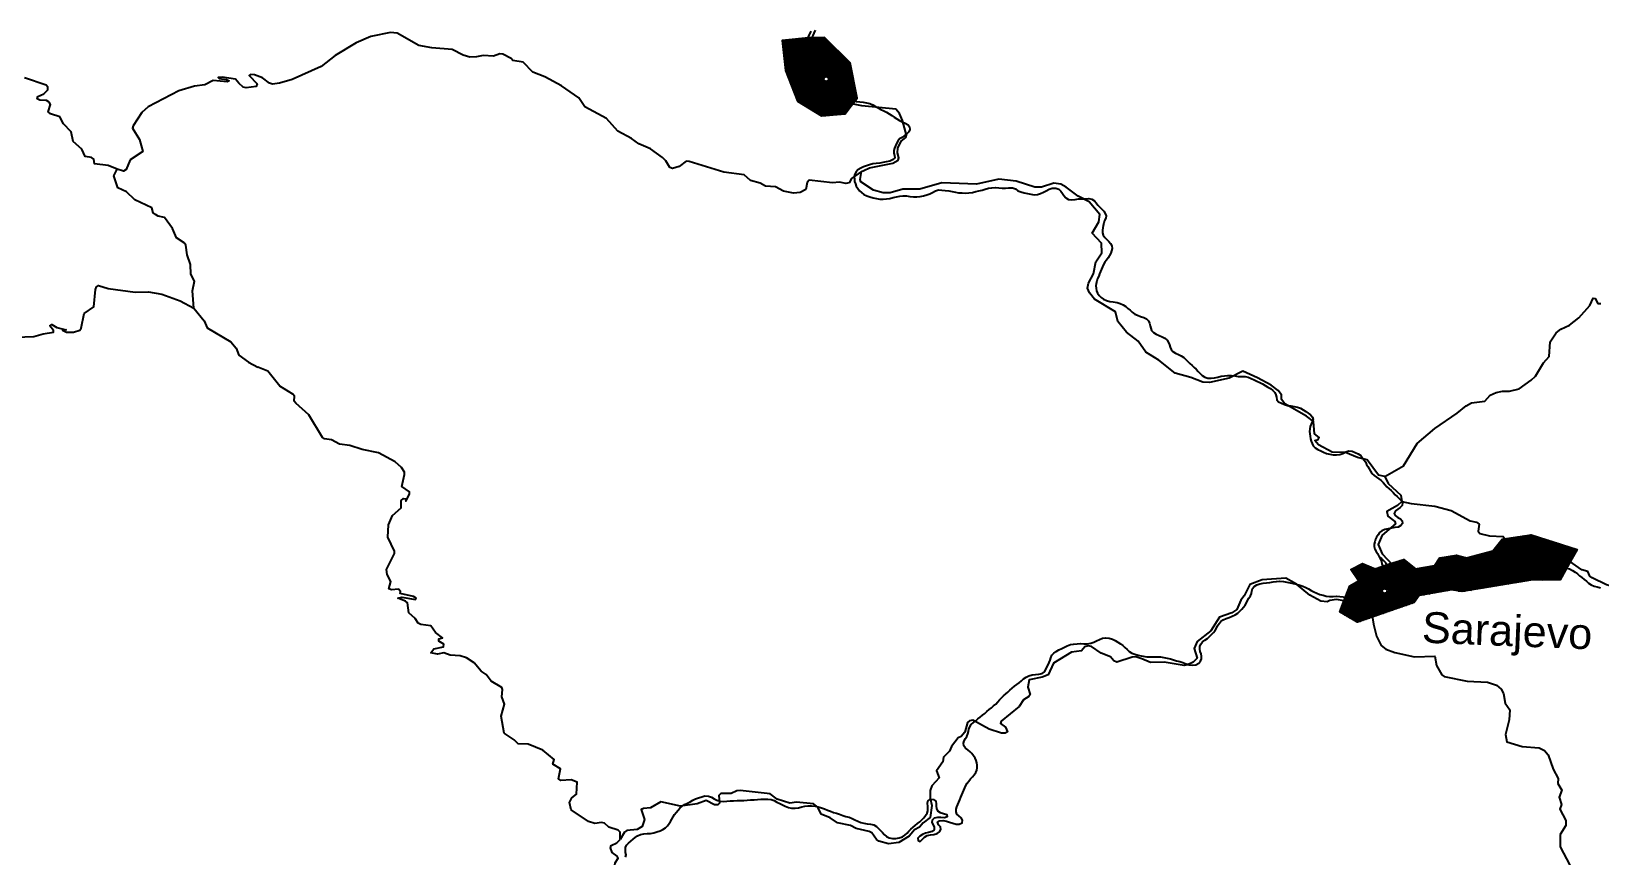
# Model space of a CAD drawing. Header units: metres. Extents: x 13.21 to 19.52, y 42.14 to 46.62.
# Drawn here: x 17.329 to 18.469, y 43.649 to 44.248 of the extents above; entities that cross this region are included whole.
import ezdxf

# ---------------------------------------------------------------- set-up
doc = ezdxf.new("R2010")
doc.units = ezdxf.units.M
doc.header["$MEASUREMENT"] = 0
for name, color, linetype in [('CESTE', 5, 'Continuous'), ('grad_ino', 252, 'Continuous'), ('naziv_ino', 252, 'Continuous'), ('PRUGE', 7, 'Continuous')]:
    doc.layers.add(name, color=color, linetype=linetype)
doc.styles.get("Standard").update_dxf_attribs({"font": 'arial.ttf'})

# ---------------------------------------------------------------- blocks, each defined once
blk = doc.blocks.new('*X47')
at = {"color": 0}
for p, q in [((18.3932, 43.8719), (18.4525, 43.8701)), ((18.3939, 43.8728), (18.453, 43.871)), ((18.3946, 43.8737), (18.4505, 43.872)), ((18.3952, 43.8746), (18.4475, 43.873)), ((18.3959, 43.8754), (18.4444, 43.874)), ((18.3966, 43.8763), (18.4413, 43.875)), ((18.3973, 43.8772), (18.4383, 43.876)), ((18.398, 43.8781), (18.4352, 43.877)), ((18.4, 43.8789), (18.4322, 43.878)), ((18.4048, 43.8797), (18.4291, 43.879)), ((18.4096, 43.8804), (18.426, 43.8799)), ((18.4144, 43.8812), (18.423, 43.8809)), ((18.4192, 43.8819), (18.4199, 43.8819)), ((18.2957, 43.8604), (18.299, 43.8603)), ((18.3165, 43.8607), (18.3317, 43.8602)), ((18.319, 43.8615), (18.3306, 43.8612)), ((18.3215, 43.8623), (18.3294, 43.8621)), ((18.324, 43.8632), (18.3283, 43.863)), ((18.3265, 43.864), (18.3271, 43.864)), ((18.3503, 43.8606), (18.4455, 43.8578)), ((18.3509, 43.8615), (18.446, 43.8586)), ((18.3514, 43.8624), (18.4465, 43.8595)), ((18.352, 43.8632), (18.447, 43.8604)), ((18.3526, 43.8641), (18.4475, 43.8613)), ((18.3531, 43.865), (18.448, 43.8622)), ((18.3566, 43.8658), (18.3721, 43.8654)), ((18.3616, 43.8666), (18.3683, 43.8664)), ((18.3729, 43.8653), (18.4485, 43.8631)), ((18.376, 43.8661), (18.449, 43.864)), ((18.3792, 43.8669), (18.4495, 43.8648)), ((18.3823, 43.8677), (18.45, 43.8657)), ((18.3855, 43.8686), (18.4505, 43.8666)), ((18.3886, 43.8694), (18.451, 43.8675)), ((18.3917, 43.8702), (18.4515, 43.8684)), ((18.3925, 43.871), (18.452, 43.8693)), ((18.2889, 43.8561), (18.4421, 43.8516)), ((18.289, 43.857), (18.4426, 43.8524)), ((18.2895, 43.8552), (18.4416, 43.8507)), ((18.2902, 43.8542), (18.4411, 43.8498)), ((18.2907, 43.8578), (18.306, 43.8574)), ((18.2908, 43.8533), (18.4279, 43.8493)), ((18.2914, 43.8524), (18.4172, 43.8487)), ((18.2921, 43.8515), (18.4127, 43.8479)), ((18.2923, 43.8587), (18.3037, 43.8584)), ((18.2927, 43.8506), (18.4081, 43.8472)), ((18.2933, 43.8497), (18.4035, 43.8464)), ((18.294, 43.8595), (18.3013, 43.8593)), ((18.3065, 43.8574), (18.4431, 43.8533)), ((18.309, 43.8582), (18.3351, 43.8574)), ((18.3115, 43.859), (18.334, 43.8584)), ((18.314, 43.8599), (18.3329, 43.8593)), ((18.3367, 43.8574), (18.4435, 43.8542)), ((18.3411, 43.8582), (18.444, 43.8551)), ((18.3456, 43.8589), (18.4445, 43.856)), ((18.3498, 43.8597), (18.445, 43.8569)), ((18.2852, 43.8382), (18.3375, 43.8367)), ((18.2855, 43.8391), (18.3381, 43.8376)), ((18.2859, 43.84), (18.3418, 43.8383)), ((18.2862, 43.8409), (18.311, 43.8401)), ((18.2865, 43.8417), (18.3107, 43.8411)), ((18.2869, 43.8426), (18.311, 43.8419)), ((18.2872, 43.8435), (18.3125, 43.8428)), ((18.2876, 43.8444), (18.3762, 43.8418)), ((18.2886, 43.8453), (18.3807, 43.8426)), ((18.2901, 43.8461), (18.3853, 43.8434)), ((18.2915, 43.847), (18.3898, 43.8441)), ((18.293, 43.8479), (18.3944, 43.8449)), ((18.294, 43.8487), (18.399, 43.8457)), ((18.3139, 43.8428), (18.3587, 43.8414)), ((18.3152, 43.84), (18.346, 43.8391)), ((18.3154, 43.8418), (18.3545, 43.8407)), ((18.3156, 43.8409), (18.3503, 43.8399)), ((18.3665, 43.8412), (18.3716, 43.8411)), ((18.2807, 43.8266), (18.3143, 43.8256)), ((18.2811, 43.8275), (18.3167, 43.8265)), ((18.2814, 43.8284), (18.3191, 43.8273)), ((18.2818, 43.8293), (18.3215, 43.8281)), ((18.2821, 43.8302), (18.3239, 43.829)), ((18.2824, 43.8311), (18.3263, 43.8298)), ((18.2828, 43.832), (18.3287, 43.8306)), ((18.2831, 43.8328), (18.3311, 43.8315)), ((18.2835, 43.8337), (18.3335, 43.8323)), ((18.2838, 43.8346), (18.335, 43.8331)), ((18.2842, 43.8355), (18.3356, 43.834)), ((18.2845, 43.8364), (18.3362, 43.8349)), ((18.2848, 43.8373), (18.3368, 43.8358)), ((18.2808, 43.8257), (18.312, 43.8248)), ((18.2824, 43.8248), (18.3096, 43.824)), ((18.284, 43.8238), (18.3072, 43.8232)), ((18.2856, 43.8229), (18.3048, 43.8223)), ((18.2872, 43.8219), (18.3024, 43.8215)), ((18.2888, 43.821), (18.3, 43.8207)), ((18.2904, 43.82), (18.2976, 43.8198)), ((18.292, 43.8191), (18.2952, 43.819))]:
    blk.add_line(p, q, dxfattribs=at)
blk = doc.blocks.new('*X48')
at = {"color": 0}
for p, q in [((17.8751, 44.2408), (17.9097, 44.2399)), ((17.8752, 44.2399), (17.9107, 44.239)), ((17.8753, 44.239), (17.9116, 44.238)), ((17.8754, 44.2381), (17.9125, 44.2371)), ((17.8755, 44.2372), (17.9134, 44.2362)), ((17.877, 44.2416), (17.9088, 44.2408)), ((17.8842, 44.2423), (17.9079, 44.2417)), ((17.8913, 44.2431), (17.9069, 44.2427)), ((17.9056, 44.2436), (17.906, 44.2436)), ((17.8756, 44.2363), (17.9144, 44.2353)), ((17.8757, 44.2354), (17.9153, 44.2343)), ((17.8758, 44.2344), (17.9162, 44.2334)), ((17.8759, 44.2335), (17.9172, 44.2325)), ((17.876, 44.2326), (17.9181, 44.2316)), ((17.8761, 44.2317), (17.919, 44.2307)), ((17.8762, 44.2308), (17.92, 44.2297)), ((17.8764, 44.2299), (17.9209, 44.2288)), ((17.8765, 44.229), (17.9218, 44.2279)), ((17.8766, 44.2281), (17.9227, 44.227)), ((17.8767, 44.2272), (17.9237, 44.226)), ((17.8768, 44.2263), (17.9246, 44.2251)), ((17.8769, 44.2254), (17.9248, 44.2242)), ((17.877, 44.2245), (17.9249, 44.2233)), ((17.8771, 44.2236), (17.9251, 44.2224)), ((17.8772, 44.2227), (17.9253, 44.2215)), ((17.8773, 44.2218), (17.9255, 44.2206)), ((17.8774, 44.2209), (17.9256, 44.2197)), ((17.8775, 44.22), (17.9258, 44.2188)), ((17.8778, 44.2191), (17.926, 44.2179)), ((17.8781, 44.2182), (17.9262, 44.217)), ((17.8785, 44.2173), (17.9263, 44.2161)), ((17.8788, 44.2164), (17.9265, 44.2152)), ((17.8792, 44.2155), (17.9055, 44.2148)), ((17.8795, 44.2146), (17.9047, 44.2139)), ((17.8799, 44.2136), (17.9046, 44.213)), ((17.9088, 44.2147), (17.9267, 44.2143)), ((17.9095, 44.2138), (17.9269, 44.2134)), ((17.8802, 44.2127), (17.9053, 44.2121)), ((17.8806, 44.2118), (17.9274, 44.2106)), ((17.881, 44.2109), (17.9276, 44.2097)), ((17.8813, 44.21), (17.9278, 44.2088)), ((17.8817, 44.2091), (17.9279, 44.2079)), ((17.882, 44.2082), (17.9281, 44.207)), ((17.8824, 44.2073), (17.9283, 44.2061)), ((17.8827, 44.2064), (17.9285, 44.2052)), ((17.8831, 44.2055), (17.9286, 44.2043)), ((17.8834, 44.2046), (17.9288, 44.2034)), ((17.8838, 44.2036), (17.929, 44.2025)), ((17.8841, 44.2027), (17.9292, 44.2016)), ((17.9086, 44.212), (17.9272, 44.2115)), ((17.9095, 44.2129), (17.9271, 44.2124)), ((17.8845, 44.2018), (17.9293, 44.2007)), ((17.8849, 44.2009), (17.9295, 44.1998)), ((17.8852, 44.2), (17.929, 44.1989)), ((17.8856, 44.1991), (17.9284, 44.198)), ((17.8859, 44.1982), (17.9277, 44.1971)), ((17.8864, 44.1973), (17.927, 44.1962)), ((17.8879, 44.1963), (17.9264, 44.1954)), ((17.8894, 44.1954), (17.9257, 44.1945)), ((17.8909, 44.1945), (17.925, 44.1936)), ((17.8924, 44.1935), (17.9243, 44.1927)), ((17.8939, 44.1926), (17.9237, 44.1918)), ((17.8954, 44.1917), (17.923, 44.191)), ((17.8969, 44.1907), (17.9223, 44.1901)), ((17.8984, 44.1898), (17.9217, 44.1892)), ((17.8999, 44.1888), (17.921, 44.1883)), ((17.9014, 44.1879), (17.9144, 44.1876)), ((17.9029, 44.187), (17.9069, 44.1869))]:
    blk.add_line(p, q, dxfattribs=at)

msp = doc.modelspace()

# ---------------------------------------------------------------- linework, layer by layer
at = {"layer": 'CESTE'}
for p, q in [((17.9327, 44.1461), (17.9344, 44.1469)), ((18.2948, 43.832), (18.2967, 43.8318))]:
    msp.add_line(p, q, dxfattribs=at)
for points in [[(17.9344, 44.1469), (17.9387, 44.1488), (17.9555, 44.1523), (17.9594, 44.1544), (17.96, 44.1562), (17.9589, 44.1597), (17.9593, 44.1632), (17.9617, 44.1683), (17.9651, 44.1709), (17.9656, 44.1727), (17.9627, 44.1833), (17.9605, 44.1884), (17.9578, 44.1914), (17.9331, 44.194), (17.921, 44.1964), (17.9183, 44.2014), (17.9142, 44.2058), (17.9174, 44.2126), (17.9169, 44.2161), (17.9123, 44.2204), (17.9015, 44.2346), (17.8958, 44.2406), (17.8994, 44.249)], [(17.7882, 44.1563), (17.7793, 44.1626), (17.7708, 44.1663), (17.7656, 44.1702), (17.7557, 44.1756), (17.7475, 44.1846), (17.7316, 44.1933), (17.7272, 44.1997), (17.7146, 44.2084), (17.7026, 44.2149), (17.6938, 44.2183), (17.6867, 44.2256), (17.6794, 44.2268), (17.678, 44.2283), (17.672, 44.2314), (17.6698, 44.2317), (17.6652, 44.2301), (17.6577, 44.2306), (17.653, 44.2295), (17.648, 44.2293), (17.6433, 44.2307), (17.6351, 44.2348), (17.6204, 44.236), (17.6109, 44.2378), (17.5952, 44.2468), (17.5904, 44.2473), (17.576, 44.2444), (17.5653, 44.2398), (17.5501, 44.2305), (17.5399, 44.2226), (17.5188, 44.213), (17.5096, 44.2103), (17.5047, 44.2097), (17.5023, 44.2103), (17.4972, 44.2142), (17.4914, 44.2165)], [(17.3916, 44.1479), (17.3851, 44.1505), (17.3752, 44.1517), (17.3747, 44.1551), (17.373, 44.1564), (17.3684, 44.1571), (17.366, 44.1623), (17.3597, 44.1679), (17.3583, 44.175), (17.3527, 44.1809), (17.3499, 44.1859), (17.3432, 44.1882), (17.3416, 44.1895), (17.3432, 44.1948), (17.3422, 44.1965), (17.3404, 44.1977), (17.3354, 44.1981), (17.3336, 44.1991), (17.334, 44.2006), (17.3383, 44.2027), (17.3412, 44.2056), (17.3413, 44.2075), (17.34, 44.2089), (17.3242, 44.2143)], [(17.4914, 44.2165), (17.4886, 44.2168), (17.4877, 44.216), (17.4934, 44.2099), (17.4926, 44.2081), (17.4854, 44.2069), (17.4833, 44.2076), (17.48, 44.2103), (17.4777, 44.2134), (17.468, 44.2148), (17.4652, 44.2145), (17.4658, 44.2138), (17.4712, 44.2131), (17.473, 44.2121), (17.4716, 44.2113), (17.4615, 44.2123), (17.4553, 44.2093), (17.4479, 44.2083), (17.4364, 44.2049), (17.4142, 44.1933), (17.4097, 44.189), (17.4032, 44.1793), (17.4028, 44.1776), (17.408, 44.1694), (17.4102, 44.1607), (17.4011, 44.1546), (17.3983, 44.1477), (17.3962, 44.1465), (17.3916, 44.1479)], [(17.4473, 44.0468), (17.4464, 44.0593), (17.4478, 44.0664), (17.4453, 44.0714), (17.445, 44.0786), (17.4425, 44.0856), (17.4415, 44.0927), (17.4403, 44.0943), (17.4347, 44.0979), (17.432, 44.1048), (17.4261, 44.1127), (17.4214, 44.1137), (17.4195, 44.1149), (17.4178, 44.1162), (17.4169, 44.1197), (17.4044, 44.1256), (17.3984, 44.1314), (17.3922, 44.1342), (17.3893, 44.1429), (17.3916, 44.1479)], [(17.9327, 44.1461), (17.9256, 44.1411), (17.9237, 44.1379), (17.9213, 44.1374), (17.9167, 44.1385), (17.9118, 44.1379), (17.8948, 44.1398), (17.8933, 44.1382), (17.8922, 44.133), (17.8883, 44.1308), (17.8834, 44.1304), (17.8761, 44.1318), (17.8703, 44.1351), (17.863, 44.1354), (17.8592, 44.1376), (17.8522, 44.1396), (17.8476, 44.1437), (17.8328, 44.1456), (17.8075, 44.1534), (17.8054, 44.1537), (17.8002, 44.1497), (17.7955, 44.1483), (17.7935, 44.149), (17.7906, 44.154), (17.7882, 44.1563)], [(18.3132, 43.9243), (18.3087, 43.9253), (18.3004, 43.9365), (18.2933, 43.9382), (18.2847, 43.9418), (18.2749, 43.9421), (18.265, 43.9475), (18.2624, 43.9505), (18.2647, 43.9513), (18.2654, 43.9527), (18.2621, 43.9554), (18.2613, 43.9643), (18.2562, 43.9682), (18.2406, 43.9772), (18.2382, 43.9803), (18.2382, 43.9838), (18.2356, 43.9868), (18.2306, 43.9908), (18.2206, 43.9962), (18.21, 44.0009), (18.2001, 43.9958), (18.1858, 43.9927), (18.1809, 43.9929), (18.1722, 43.9964), (18.1607, 43.9996), (18.149, 44.009), (18.1395, 44.0148), (18.1339, 44.0228), (18.1254, 44.0293), (18.1191, 44.0371), (18.1174, 44.044), (18.1022, 44.0533), (18.0985, 44.0579), (18.0972, 44.0614), (18.0978, 44.065), (18.1014, 44.0717), (18.1032, 44.0805), (18.1076, 44.0869), (18.1072, 44.094), (18.1004, 44.1014), (18.1054, 44.1096), (18.1061, 44.1149), (18.0982, 44.124), (18.0902, 44.1282), (18.0815, 44.1347), (18.0776, 44.1369), (18.0727, 44.1376), (18.0636, 44.1347), (18.0587, 44.1348), (18.0451, 44.1392), (18.0327, 44.1407), (18.0163, 44.137), (17.9913, 44.1379), (17.9752, 44.1332), (17.9628, 44.1332), (17.9535, 44.1307), (17.9485, 44.1307), (17.9415, 44.1325), (17.9324, 44.1386), (17.9318, 44.1404), (17.9327, 44.1461)], [(17.3111, 44.0254), (17.331, 44.0261), (17.3379, 44.0282), (17.3454, 44.0292), (17.3453, 44.0305), (17.3426, 44.0339), (17.3441, 44.035), (17.3477, 44.0327), (17.3547, 44.0309), (17.352, 44.0307), (17.3548, 44.0294), (17.3598, 44.0294), (17.3645, 44.0308), (17.3655, 44.0322), (17.3676, 44.0428), (17.3747, 44.0478), (17.376, 44.0604), (17.3767, 44.0622), (17.3782, 44.0633), (17.385, 44.0611), (17.4047, 44.0585), (17.4145, 44.0587), (17.4241, 44.0569), (17.4375, 44.0521), (17.4473, 44.0468)], [(17.4473, 44.0468), (17.455, 44.0376), (17.457, 44.0324), (17.4744, 44.0223), (17.4782, 44.0177), (17.4802, 44.0125), (17.4872, 44.0074), (17.4939, 44.0038)], [(18.3132, 43.9243), (18.3267, 43.932), (18.3367, 43.9483), (18.3495, 43.9593), (18.3658, 43.9703), (18.3724, 43.9757), (18.3763, 43.978), (18.3859, 43.9791), (18.3897, 43.9836), (18.3941, 43.9854), (18.3988, 43.9864), (18.4038, 43.9863), (18.4109, 43.9881), (18.4197, 43.9943), (18.4227, 43.9972), (18.4287, 44.007), (18.4327, 44.0116), (18.4335, 44.0223), (18.4379, 44.0288), (18.4412, 44.0314), (18.4474, 44.0344), (18.4542, 44.0397), (18.4623, 44.0486), (18.4648, 44.054), (18.4662, 44.0539), (18.4682, 44.0502), (18.4702, 44.0501)], [(17.7573, 43.6603), (17.7574, 43.6657), (17.7558, 43.6671), (17.749, 43.6693), (17.746, 43.6722), (17.7437, 43.6728), (17.7388, 43.6721), (17.7343, 43.6734), (17.7218, 43.682), (17.7205, 43.6873), (17.7223, 43.6906), (17.7257, 43.6933), (17.7261, 43.7021), (17.7217, 43.7037), (17.7143, 43.7033), (17.7126, 43.7045), (17.7139, 43.7118), (17.7084, 43.7152), (17.7094, 43.7185), (17.7012, 43.7253), (17.6905, 43.7298), (17.6831, 43.73), (17.6802, 43.7329), (17.6729, 43.7378), (17.6709, 43.7501), (17.6732, 43.7589), (17.6712, 43.7641), (17.6719, 43.7695), (17.6712, 43.771), (17.6635, 43.7756), (17.66, 43.7803), (17.6564, 43.7827), (17.6511, 43.7888), (17.6457, 43.7925), (17.6411, 43.7939), (17.6338, 43.7945), (17.6292, 43.796), (17.6246, 43.7951), (17.6198, 43.796), (17.6219, 43.7991), (17.629, 43.8005), (17.6292, 43.8023), (17.6255, 43.8047), (17.6255, 43.8064), (17.6281, 43.807), (17.6231, 43.8109), (17.6197, 43.8157), (17.6124, 43.8166), (17.6104, 43.8177), (17.6084, 43.821), (17.6038, 43.8252), (17.6027, 43.8324), (17.6013, 43.8338), (17.5958, 43.8359), (17.5985, 43.8367), (17.6085, 43.835), (17.609, 43.8359), (17.607, 43.8372), (17.5973, 43.8392), (17.5976, 43.8408), (17.5961, 43.8423), (17.5911, 43.842), (17.5892, 43.8427), (17.5906, 43.848), (17.5879, 43.8531), (17.5874, 43.8566), (17.5933, 43.8684), (17.5933, 43.8701), (17.5885, 43.8803), (17.5888, 43.8893), (17.5918, 43.8961), (17.5982, 43.9015), (17.5982, 43.9068), (17.5997, 43.9083), (17.6016, 43.908), (17.6015, 43.9064), (17.6043, 43.9115), (17.6041, 43.9132), (17.5987, 43.917), (17.6006, 43.9259), (17.6005, 43.9276), (17.5984, 43.9309), (17.5937, 43.9351), (17.5817, 43.9415), (17.5698, 43.9439), (17.5607, 43.9468), (17.5534, 43.9479), (17.5475, 43.9511), (17.5425, 43.9517), (17.5409, 43.9527), (17.5309, 43.9693), (17.5215, 43.9776), (17.5204, 43.9792), (17.5206, 43.9827), (17.5194, 43.9843), (17.5099, 43.99), (17.5013, 44.001), (17.4939, 44.0038)], [(18.3132, 43.9243), (18.3156, 43.9192), (18.3249, 43.9108), (18.3255, 43.9062)], [(18.3255, 43.9062), (18.3225, 43.9033), (18.3148, 43.8989), (18.3153, 43.8954), (18.3206, 43.8916), (18.321, 43.8899), (18.3112, 43.8817), (18.3083, 43.8749), (18.3112, 43.868), (18.3224, 43.8562), (18.3244, 43.8448)], [(18.3255, 43.9062), (18.3325, 43.9046), (18.3497, 43.9027), (18.3615, 43.8997), (18.3752, 43.8921), (18.3798, 43.8911), (18.3817, 43.8898), (18.3811, 43.8845), (18.3823, 43.883), (18.3894, 43.8813), (18.3992, 43.8808), (18.405, 43.8728), (18.4105, 43.8587)], [(18.4923, 43.851), (18.4849, 43.8462), (18.4849, 43.8446), (18.4863, 43.843), (18.4862, 43.8409), (18.485, 43.8409), (18.4811, 43.8436), (18.4743, 43.8456), (18.464, 43.8506), (18.4622, 43.8519), (18.4609, 43.8553), (18.4565, 43.8565), (18.4476, 43.8629), (18.4454, 43.8628), (18.4414, 43.8609), (18.4345, 43.8631), (18.4253, 43.8602), (18.4105, 43.8587)], [(18.2948, 43.832), (18.2781, 43.835), (18.2733, 43.8342), (18.2713, 43.8331), (18.2666, 43.8336), (18.2588, 43.838), (18.249, 43.8461), (18.2412, 43.8505), (18.224, 43.8492), (18.2152, 43.8458), (18.211, 43.8375), (18.2085, 43.8344), (18.2057, 43.8276), (18.2019, 43.8253), (18.1931, 43.822), (18.1868, 43.8122), (18.1769, 43.8043), (18.1747, 43.7992), (18.1768, 43.7922), (18.1739, 43.7894), (18.1697, 43.7874), (18.1674, 43.7869), (18.1529, 43.7893), (18.1429, 43.789), (18.1367, 43.7918), (18.1321, 43.7931), (18.1296, 43.793), (18.1184, 43.7894), (18.1162, 43.7903), (18.1137, 43.7933), (18.1071, 43.7958), (18.1, 43.8008), (18.0975, 43.8011), (18.0952, 43.8005), (18.0926, 43.7975), (18.0854, 43.7966), (18.0723, 43.7885), (18.0686, 43.78), (18.0642, 43.7783), (18.0546, 43.7764), (18.0538, 43.7711), (18.0555, 43.7659), (18.0544, 43.7643), (18.0505, 43.762), (18.0473, 43.7572), (18.0343, 43.7463), (18.0338, 43.7447), (18.0374, 43.7421), (18.0389, 43.7386), (18.0373, 43.7377), (18.0346, 43.7377), (18.0255, 43.7406), (18.0137, 43.7472), (18.0114, 43.7467), (18.0098, 43.7454), (18.0079, 43.7383), (18.0052, 43.7353), (18.003, 43.7344), (17.9982, 43.7281), (17.9967, 43.7247), (17.9923, 43.7203), (17.992, 43.7168), (17.9874, 43.7104), (17.9893, 43.7053), (17.9839, 43.6993), (17.9826, 43.6959), (17.9827, 43.6905), (17.984, 43.6852), (17.9828, 43.6763), (17.9776, 43.6725), (17.975, 43.6694), (17.9713, 43.6673), (17.9674, 43.6627), (17.9598, 43.6581), (17.9525, 43.6573), (17.9455, 43.6592), (17.9436, 43.6603), (17.9402, 43.6651), (17.9384, 43.6662), (17.9288, 43.6683), (17.9249, 43.6705), (17.9154, 43.6724), (17.9099, 43.676), (17.9035, 43.6788), (17.9011, 43.6838), (17.8979, 43.6864), (17.8856, 43.6875), (17.8807, 43.6869), (17.8715, 43.6896), (17.8665, 43.6936), (17.8445, 43.6961), (17.8421, 43.6958), (17.838, 43.6938), (17.8306, 43.6937), (17.829, 43.6923), (17.8296, 43.6869), (17.8283, 43.6856), (17.8259, 43.6856), (17.8199, 43.6888), (17.8133, 43.6863), (17.8011, 43.6847), (17.787, 43.6877), (17.7793, 43.6835), (17.7742, 43.683), (17.7727, 43.6821), (17.7751, 43.675), (17.7734, 43.6698), (17.7697, 43.6677), (17.7623, 43.6669), (17.7606, 43.6657), (17.7573, 43.6603)], [(18.4105, 43.8587), (18.4037, 43.8565), (18.3864, 43.8559), (18.3244, 43.8448)], [(18.3244, 43.8448), (18.316, 43.8409), (18.3111, 43.8369), (18.2997, 43.8336), (18.2967, 43.8318)], [(18.2967, 43.8318), (18.3014, 43.8308), (18.3031, 43.8294), (18.3049, 43.817), (18.3073, 43.8082), (18.3105, 43.8014), (18.3139, 43.7988), (18.3205, 43.7964), (18.3347, 43.7932), (18.3497, 43.7938), (18.3508, 43.7869), (18.3546, 43.7802), (18.3563, 43.779), (18.373, 43.7754), (18.3878, 43.7748), (18.3944, 43.7725), (18.3977, 43.7698), (18.3995, 43.7665), (18.4008, 43.7594), (18.404, 43.7546), (18.4037, 43.7474), (18.4009, 43.7368), (18.4019, 43.7314), (18.4131, 43.7279), (18.4254, 43.7271), (18.4294, 43.725), (18.432, 43.7219), (18.4357, 43.7115), (18.4392, 43.7048), (18.439, 43.7012), (18.4418, 43.6963), (18.44, 43.6911), (18.4417, 43.6859), (18.4404, 43.6824), (18.4449, 43.6741), (18.4448, 43.6706), (18.4407, 43.664), (18.4407, 43.6551), (18.4478, 43.6417)], [(17.7531, 43.6399), (17.7538, 43.6434), (17.756, 43.6468), (17.7552, 43.6482), (17.7515, 43.6508), (17.7504, 43.6542), (17.7509, 43.6561), (17.7548, 43.658), (17.7573, 43.6603)]]:
    msp.add_lwpolyline(points, dxfattribs=at)
at = {"layer": 'grad_ino'}
for points in [[(17.9252, 44.1939), (17.9296, 44.1996), (17.9246, 44.2251), (17.906, 44.2436), (17.8943, 44.2434), (17.875, 44.2414), (17.8775, 44.2197), (17.8862, 44.1974), (17.9036, 44.1866), (17.9209, 44.1882)], [(18.4473, 43.861), (18.4408, 43.8492), (18.4208, 43.8493), (18.3695, 43.8407), (18.3617, 43.842), (18.3382, 43.8377), (18.3346, 43.8327), (18.2933, 43.8183), (18.2805, 43.8259), (18.2832, 43.8329), (18.2877, 43.8448), (18.2941, 43.8485), (18.2885, 43.8567), (18.297, 43.8611), (18.3063, 43.8573), (18.3159, 43.8605), (18.327, 43.8641), (18.3355, 43.8572), (18.3497, 43.8596), (18.3533, 43.8653), (18.3654, 43.8671), (18.3725, 43.8652), (18.3918, 43.8702), (18.3985, 43.8787), (18.4196, 43.882), (18.453, 43.8712)]]:
    msp.add_lwpolyline(points, close=True, dxfattribs=at)
for centre in [(17.9071, 44.2134), (18.3131, 43.8411)]:
    msp.add_circle(centre, 0.0018, dxfattribs=at)
at = {"layer": 'PRUGE'}
for points in [[(17.896, 44.2481), (17.8951, 44.2465), (17.8943, 44.2448), (17.8936, 44.243), (17.8933, 44.2412), (17.8939, 44.2396), (17.8958, 44.2383), (17.898, 44.2374), (17.9003, 44.2368), (17.9027, 44.2363), (17.9046, 44.2351), (17.9061, 44.2336), (17.9073, 44.2321), (17.9086, 44.2305), (17.9096, 44.2289), (17.91, 44.2271), (17.9096, 44.2253), (17.9091, 44.2236), (17.9088, 44.2218), (17.9085, 44.22), (17.9085, 44.2182), (17.9087, 44.2164), (17.9091, 44.2146), (17.9097, 44.2129), (17.9104, 44.2112), (17.911, 44.2094), (17.9115, 44.2077), (17.9121, 44.2059), (17.9129, 44.2042), (17.9139, 44.2026), (17.9153, 44.2011), (17.9169, 44.1997), (17.919, 44.1987), (17.9215, 44.1983), (17.9239, 44.1981), (17.9264, 44.1977), (17.9291, 44.1971), (17.9316, 44.1968), (17.934, 44.1965), (17.9365, 44.1962), (17.9388, 44.1955), (17.9409, 44.1946), (17.943, 44.1935), (17.9449, 44.1924), (17.9469, 44.1913), (17.9489, 44.1902), (17.951, 44.1892), (17.9529, 44.1881), (17.9548, 44.1869), (17.9566, 44.1856), (17.9584, 44.1844), (17.9603, 44.1833), (17.9624, 44.1822), (17.9646, 44.1813), (17.9666, 44.1802), (17.9676, 44.1786), (17.9679, 44.1768), (17.9673, 44.175), (17.9658, 44.1736), (17.964, 44.1723), (17.9623, 44.171), (17.9605, 44.1698), (17.9592, 44.1683), (17.9583, 44.1666), (17.9575, 44.1649), (17.9568, 44.1631), (17.9562, 44.1614), (17.9564, 44.1596), (17.9568, 44.1578), (17.9569, 44.156), (17.9554, 44.1546), (17.9533, 44.1537), (17.9508, 44.1532), (17.9484, 44.1527), (17.946, 44.1523), (17.9435, 44.1521), (17.9411, 44.1517), (17.9387, 44.1511), (17.9364, 44.1504), (17.9342, 44.1495), (17.9322, 44.1485), (17.9302, 44.1474), (17.9288, 44.1459), (17.9279, 44.1442), (17.9274, 44.1425), (17.9276, 44.1407), (17.9278, 44.1389), (17.9283, 44.1371), (17.929, 44.1354), (17.93, 44.1338), (17.9313, 44.1322), (17.9328, 44.1308), (17.9345, 44.1295), (17.9366, 44.1285), (17.9389, 44.1278), (17.9412, 44.1271), (17.9436, 44.1265), (17.946, 44.1261), (17.9485, 44.126), (17.951, 44.1262), (17.9534, 44.1266), (17.9558, 44.1272), (17.9582, 44.1278), (17.9606, 44.1282), (17.9631, 44.1285), (17.9631, 44.1285), (17.9655, 44.1284), (17.968, 44.1281), (17.9705, 44.1278), (17.973, 44.1278), (17.9754, 44.128), (17.9779, 44.1285), (17.9802, 44.1291), (17.9824, 44.13), (17.9844, 44.131), (17.9865, 44.132), (17.9888, 44.1328), (17.9888, 44.1328), (17.9912, 44.1327), (17.9937, 44.1324), (17.9962, 44.132), (17.9986, 44.1315), (18.001, 44.1311), (18.0034, 44.1307), (18.0059, 44.1306), (18.0084, 44.1305), (18.0109, 44.1307), (18.0134, 44.131), (18.0158, 44.1315), (18.0182, 44.132), (18.0205, 44.1327), (18.0228, 44.1334), (18.0252, 44.134), (18.0276, 44.1344), (18.0301, 44.1345), (18.0301, 44.1345), (18.0326, 44.1344), (18.035, 44.1341), (18.0375, 44.134), (18.04, 44.1344), (18.04, 44.1344), (18.0425, 44.1343), (18.0447, 44.1335), (18.0465, 44.1322), (18.0487, 44.1313), (18.051, 44.1306), (18.0534, 44.1301), (18.0558, 44.1296), (18.0582, 44.1293), (18.0607, 44.1295), (18.063, 44.1301), (18.0652, 44.1311), (18.0671, 44.1322), (18.0692, 44.1333), (18.0714, 44.134), (18.074, 44.134), (18.074, 44.134), (18.0763, 44.1333), (18.0778, 44.1319), (18.0788, 44.1302), (18.0799, 44.1286), (18.0814, 44.1271), (18.0832, 44.1259), (18.0856, 44.1255), (18.0881, 44.1258), (18.0905, 44.1262), (18.093, 44.1263), (18.0955, 44.1264), (18.098, 44.1266), (18.098, 44.1266), (18.1003, 44.1261), (18.1022, 44.1248), (18.1033, 44.1233), (18.1046, 44.1217), (18.106, 44.1202), (18.1076, 44.1188), (18.109, 44.1173), (18.11, 44.1157), (18.1106, 44.1139), (18.1104, 44.1122), (18.1095, 44.1105), (18.1089, 44.1087), (18.1085, 44.107), (18.1082, 44.1052), (18.108, 44.1034), (18.108, 44.1016), (18.1085, 44.0998), (18.1097, 44.0982), (18.1111, 44.0967), (18.1125, 44.0952), (18.1138, 44.0937), (18.1147, 44.092), (18.1149, 44.0902), (18.1146, 44.0885), (18.114, 44.0867), (18.1131, 44.085), (18.112, 44.0834), (18.1109, 44.0818), (18.1097, 44.0802), (18.1088, 44.0786), (18.108, 44.0769), (18.1073, 44.0751), (18.1066, 44.0734), (18.1059, 44.0717), (18.1052, 44.07), (18.1044, 44.0683), (18.1038, 44.0665), (18.1034, 44.0647), (18.1032, 44.063), (18.1033, 44.0612), (18.1036, 44.0594), (18.1043, 44.0576), (18.1055, 44.0561), (18.107, 44.0546), (18.1088, 44.0534), (18.1109, 44.0524), (18.1132, 44.0517), (18.1157, 44.0515), (18.1186, 44.0509), (18.1208, 44.0501), (18.1229, 44.0491), (18.1249, 44.048), (18.1265, 44.0466), (18.1281, 44.0452), (18.1295, 44.0438), (18.1314, 44.0425), (18.1335, 44.0416), (18.1357, 44.0408), (18.138, 44.04), (18.1399, 44.0389), (18.1415, 44.0375), (18.1422, 44.0358), (18.1427, 44.034), (18.1431, 44.0323), (18.1437, 44.0305), (18.145, 44.029), (18.147, 44.0279), (18.1492, 44.0269), (18.1513, 44.026), (18.1533, 44.025), (18.1549, 44.0235), (18.156, 44.0219), (18.1567, 44.0202), (18.1572, 44.0184), (18.1579, 44.0167), (18.1591, 44.0152), (18.1611, 44.0141), (18.1632, 44.0131), (18.1652, 44.012), (18.167, 44.0108), (18.1686, 44.0094), (18.17, 44.0079), (18.1715, 44.0065), (18.1731, 44.0051), (18.1747, 44.0037), (18.1762, 44.0023), (18.1776, 44.0008), (18.179, 43.9993), (18.1805, 43.9979), (18.1823, 43.9967), (18.1846, 43.9959), (18.1871, 43.9958), (18.1895, 43.9961), (18.1918, 43.9967), (18.1942, 43.9972), (18.1967, 43.9975), (18.1992, 43.9977), (18.1992, 43.9977), (18.2017, 43.9977), (18.2041, 43.9975), (18.2066, 43.9971), (18.2091, 43.9971), (18.2116, 43.997), (18.214, 43.9967), (18.2161, 43.9957), (18.2182, 43.9947), (18.2203, 43.9938), (18.2224, 43.9928), (18.2244, 43.9917), (18.2262, 43.9905), (18.2282, 43.9894), (18.2301, 43.9883), (18.2318, 43.9869), (18.2332, 43.9854), (18.234, 43.9837), (18.2344, 43.982), (18.2347, 43.9801), (18.2359, 43.9786), (18.238, 43.9776), (18.2402, 43.9767), (18.2425, 43.9761), (18.2449, 43.9757), (18.2474, 43.9753), (18.2498, 43.9748), (18.252, 43.9741), (18.2539, 43.9729), (18.2557, 43.9717), (18.2575, 43.9705), (18.2592, 43.9691), (18.2606, 43.9676), (18.2612, 43.9659), (18.2605, 43.9642), (18.2596, 43.9625), (18.2589, 43.9608), (18.2586, 43.959), (18.2585, 43.9572), (18.2586, 43.9554), (18.2589, 43.9536), (18.2593, 43.9518), (18.2597, 43.95), (18.2603, 43.9483), (18.2612, 43.9466), (18.2626, 43.9451), (18.2645, 43.9439), (18.2666, 43.943), (18.2687, 43.9421), (18.2709, 43.9412), (18.2732, 43.9405), (18.2757, 43.9402), (18.2782, 43.94), (18.2806, 43.9403), (18.2828, 43.9412), (18.2848, 43.9423), (18.287, 43.9429), (18.287, 43.9429), (18.2895, 43.9427), (18.2917, 43.9418), (18.2938, 43.9408), (18.2958, 43.9397), (18.2968, 43.9381), (18.2979, 43.9365), (18.2991, 43.9349), (18.3, 43.9332), (18.3009, 43.9316), (18.3018, 43.9299), (18.3027, 43.9282), (18.3039, 43.9266), (18.3055, 43.9252), (18.3071, 43.9239), (18.3089, 43.9226), (18.3106, 43.9214), (18.312, 43.9199), (18.3134, 43.9184), (18.3147, 43.9169), (18.3164, 43.9155), (18.3179, 43.9141), (18.3192, 43.9126), (18.3207, 43.9111), (18.3222, 43.9097), (18.3237, 43.9083), (18.3252, 43.9068), (18.326, 43.9051), (18.3259, 43.9033), (18.3244, 43.9019), (18.3226, 43.9006), (18.321, 43.8993), (18.3201, 43.8975), (18.3208, 43.8959), (18.3227, 43.8946), (18.3247, 43.8935), (18.3259, 43.892), (18.3262, 43.8902), (18.3249, 43.8886), (18.3229, 43.8876), (18.3204, 43.8872), (18.318, 43.8867), (18.3156, 43.8863), (18.3132, 43.8858), (18.311, 43.8849), (18.3094, 43.8836), (18.3084, 43.8819), (18.3073, 43.8803), (18.3064, 43.8787), (18.3059, 43.8769), (18.3054, 43.8751), (18.3054, 43.8734), (18.306, 43.8716), (18.3069, 43.8699), (18.3078, 43.8683), (18.3092, 43.866)], [(18.3092, 43.866), (18.3107, 43.8646), (18.3123, 43.8632), (18.3137, 43.8617), (18.3149, 43.8601), (18.3163, 43.8586), (18.3181, 43.8574), (18.3203, 43.8565), (18.3225, 43.8558), (18.3249, 43.8552), (18.3273, 43.8547), (18.3297, 43.8544), (18.3322, 43.8543), (18.3347, 43.8541), (18.3372, 43.854), (18.3396, 43.8539), (18.3435, 43.8541)], [(18.3092, 43.866), (18.3101, 43.8643), (18.3107, 43.8626), (18.311, 43.8608), (18.3117, 43.8591), (18.3126, 43.8574), (18.3135, 43.8557), (18.3143, 43.854), (18.315, 43.8523)], [(17.7613, 43.6474), (17.7616, 43.6492), (17.7613, 43.651), (17.7611, 43.6528), (17.7613, 43.6546), (17.762, 43.6563), (17.7633, 43.6578), (17.765, 43.6591), (17.7667, 43.6605), (17.7682, 43.6619), (17.77, 43.6631), (17.7721, 43.6641), (17.7745, 43.6645), (17.777, 43.6647), (17.7794, 43.6648), (17.7818, 43.6652), (17.7841, 43.6659), (17.7863, 43.6667), (17.7884, 43.6677), (17.7902, 43.6689), (17.7917, 43.6704), (17.7929, 43.6719), (17.794, 43.6735), (17.7949, 43.6752), (17.7959, 43.6769), (17.7969, 43.6785), (17.7981, 43.6801), (17.7994, 43.6816), (17.8008, 43.6831), (17.8023, 43.6845), (17.8042, 43.6857), (17.8062, 43.6868), (17.8083, 43.6878), (17.8102, 43.6889), (17.8122, 43.6899), (17.8144, 43.6907), (17.8167, 43.6915), (17.819, 43.692), (17.819, 43.692), (17.8215, 43.6919), (17.8237, 43.6911), (17.8257, 43.69), (17.8277, 43.6889), (17.83, 43.6883), (17.8324, 43.688), (17.8349, 43.6882), (17.8374, 43.6884), (17.8398, 43.6885), (17.8423, 43.6887), (17.8448, 43.6887), (17.8473, 43.6888), (17.8497, 43.6889), (17.8522, 43.6891), (17.8547, 43.6893), (17.8571, 43.6894), (17.8596, 43.6896), (17.8621, 43.6897), (17.8646, 43.6898), (17.8646, 43.6898), (17.867, 43.6894), (17.8693, 43.6887), (17.8713, 43.6876), (17.8733, 43.6866), (17.8753, 43.6855), (17.8774, 43.6845), (17.8796, 43.6837), (17.882, 43.6832), (17.8845, 43.6832), (17.8869, 43.6835), (17.8893, 43.684), (17.8916, 43.6847), (17.894, 43.6849), (17.894, 43.6849), (17.8965, 43.6849), (17.899, 43.6847), (17.9013, 43.6842), (17.9036, 43.6835), (17.9058, 43.6827), (17.908, 43.6818), (17.9102, 43.681), (17.9124, 43.6801), (17.9146, 43.6794), (17.9169, 43.6787), (17.9192, 43.6779), (17.9215, 43.6772), (17.9237, 43.6765), (17.9259, 43.6757), (17.928, 43.6747), (17.9301, 43.6737), (17.9322, 43.6728), (17.9345, 43.6722), (17.9369, 43.6718), (17.9394, 43.6716), (17.9417, 43.671), (17.9437, 43.6699), (17.9452, 43.6684), (17.9466, 43.667), (17.948, 43.6654), (17.9493, 43.6639), (17.9509, 43.6625), (17.9529, 43.6615), (17.9553, 43.661), (17.9578, 43.6611), (17.9602, 43.6615), (17.9625, 43.6623), (17.9643, 43.6635), (17.9659, 43.6649), (17.9673, 43.6664), (17.9687, 43.6678), (17.9703, 43.6693), (17.9719, 43.6706), (17.9735, 43.672), (17.9751, 43.6733), (17.9767, 43.6747), (17.9782, 43.6762), (17.9794, 43.6777), (17.9804, 43.6794), (17.9809, 43.6811), (17.9811, 43.6829), (17.9809, 43.6847), (17.9807, 43.6866), (17.9811, 43.6883), (17.9828, 43.6898), (17.9828, 43.6898), (17.9851, 43.6895), (17.9867, 43.6882), (17.987, 43.6864), (17.987, 43.6846), (17.9872, 43.6828), (17.9881, 43.6811), (17.99, 43.68), (17.9923, 43.6792), (17.9947, 43.6786), (17.995, 43.6768), (17.9932, 43.6761), (17.9905, 43.6763), (17.988, 43.6764), (17.988, 43.6764), (17.9857, 43.6758), (17.9841, 43.6745), (17.984, 43.6727), (17.9848, 43.671), (17.9857, 43.6693), (17.9856, 43.6674), (17.9841, 43.6662), (17.9816, 43.6655), (17.9793, 43.665), (17.9771, 43.6641), (17.9752, 43.6629), (17.9737, 43.6614), (17.9739, 43.6596), (17.9754, 43.659), (17.9772, 43.6606), (17.9787, 43.6621), (17.9806, 43.6632), (17.983, 43.6637), (17.9854, 43.6641), (17.9877, 43.6648), (17.9895, 43.666), (17.9904, 43.6677), (17.9901, 43.6695), (17.9888, 43.6711), (17.9881, 43.673), (17.9894, 43.674), (17.9921, 43.6741), (17.9921, 43.6741), (17.9945, 43.6736), (17.9968, 43.673), (17.9992, 43.6723), (18.0015, 43.6716), (18.0039, 43.6715), (18.0059, 43.6725), (18.0061, 43.6744), (18.0052, 43.676), (18.0036, 43.6775), (18.0022, 43.6789), (18.0015, 43.6806), (18.0015, 43.6824), (18.0022, 43.6842), (18.0029, 43.6859), (18.0036, 43.6876), (18.0043, 43.6893), (18.005, 43.6911), (18.0057, 43.6928), (18.0064, 43.6945), (18.0071, 43.6962), (18.0078, 43.698), (18.0086, 43.6997), (18.0095, 43.7013), (18.0107, 43.7029), (18.012, 43.7045), (18.0134, 43.7059), (18.0148, 43.7074), (18.016, 43.709), (18.0166, 43.7107), (18.0169, 43.7125), (18.0169, 43.7143), (18.0167, 43.7161), (18.0161, 43.7178), (18.0153, 43.7195), (18.0143, 43.7212), (18.0131, 43.7228), (18.0117, 43.7242), (18.01, 43.7256), (18.0084, 43.7269), (18.0072, 43.7285), (18.0069, 43.7303), (18.0074, 43.732), (18.0085, 43.7337), (18.0094, 43.7353), (18.0101, 43.7371), (18.0105, 43.7388), (18.0109, 43.7406), (18.0115, 43.7424), (18.0126, 43.744), (18.0141, 43.7454), (18.0158, 43.7467), (18.0174, 43.7481), (18.019, 43.7494), (18.0207, 43.7508), (18.0224, 43.7521), (18.024, 43.7534), (18.0256, 43.7548), (18.0272, 43.7562), (18.0288, 43.7575), (18.0304, 43.7589), (18.0318, 43.7604), (18.0331, 43.7619), (18.0345, 43.7634), (18.0361, 43.7648), (18.0376, 43.7662), (18.0392, 43.7676), (18.0407, 43.769), (18.0422, 43.7704), (18.0439, 43.7718), (18.0456, 43.7731), (18.0473, 43.7744), (18.049, 43.7757), (18.0506, 43.7771), (18.0525, 43.7783), (18.0545, 43.7793), (18.0568, 43.78), (18.0593, 43.7803), (18.0617, 43.7805), (18.0641, 43.7811), (18.0657, 43.7824), (18.0668, 43.7841), (18.0675, 43.7858), (18.0684, 43.7875), (18.0693, 43.7891), (18.0699, 43.7909), (18.0704, 43.7926), (18.0711, 43.7943), (18.0726, 43.7958), (18.0743, 43.7971), (18.0763, 43.7982), (18.0783, 43.7992), (18.0803, 43.8003), (18.0824, 43.8012), (18.0846, 43.8021), (18.087, 43.8025), (18.0895, 43.8027), (18.092, 43.8028), (18.092, 43.8028), (18.0945, 43.8027), (18.0969, 43.8027), (18.0994, 43.8031), (18.1016, 43.8039), (18.1037, 43.8049), (18.1057, 43.8059), (18.108, 43.8067), (18.1104, 43.807), (18.1104, 43.807), (18.1129, 43.8067), (18.1152, 43.806), (18.1172, 43.805), (18.1192, 43.8039), (18.1211, 43.8027), (18.1228, 43.8014), (18.1243, 43.8), (18.1258, 43.7985), (18.1273, 43.7971), (18.1292, 43.7959), (18.1314, 43.7951), (18.1338, 43.7945), (18.1361, 43.794), (18.1402, 43.7932), (18.1427, 43.7931), (18.1452, 43.7932), (18.1477, 43.7933), (18.1477, 43.7933), (18.1501, 43.7932), (18.1526, 43.7928), (18.1549, 43.7923), (18.1573, 43.7917), (18.1596, 43.7911), (18.1619, 43.7904), (18.1642, 43.7897), (18.1665, 43.789), (18.1687, 43.7882), (18.171, 43.7875), (18.1734, 43.7872), (18.1759, 43.7875), (18.1779, 43.7885), (18.1793, 43.79), (18.18, 43.7918), (18.1799, 43.7936), (18.1796, 43.7954), (18.1791, 43.7971), (18.1787, 43.7989), (18.1788, 43.8007), (18.1795, 43.8024), (18.1808, 43.804), (18.1824, 43.8053), (18.1842, 43.8065), (18.1857, 43.808), (18.1872, 43.8094), (18.1886, 43.8109), (18.1898, 43.8124), (18.1908, 43.8141), (18.1917, 43.8158), (18.1927, 43.8174), (18.194, 43.8189), (18.1957, 43.8202), (18.1979, 43.8211), (18.2001, 43.8219), (18.2023, 43.8227), (18.2045, 43.8237), (18.2063, 43.8249), (18.2078, 43.8264), (18.2092, 43.8278), (18.2106, 43.8293), (18.2118, 43.8309), (18.2127, 43.8325), (18.2135, 43.8342), (18.2144, 43.8359), (18.2155, 43.8375), (18.2162, 43.8393), (18.2166, 43.841), (18.2171, 43.8428), (18.2183, 43.8444), (18.2201, 43.8456), (18.2224, 43.8464), (18.2248, 43.8468), (18.2273, 43.847), (18.2297, 43.8473), (18.2321, 43.8477), (18.2345, 43.8481), (18.237, 43.8482), (18.237, 43.8482), (18.2395, 43.8479), (18.2419, 43.8475), (18.2443, 43.847), (18.2467, 43.8465), (18.2491, 43.846), (18.2514, 43.8454), (18.2537, 43.8446), (18.2558, 43.8437), (18.2578, 43.8426), (18.2597, 43.8415), (18.2616, 43.8404), (18.2638, 43.8394), (18.266, 43.8386), (18.2683, 43.838), (18.2707, 43.8374), (18.2731, 43.8372), (18.2756, 43.8372), (18.2781, 43.8373), (18.2781, 43.8373), (18.2806, 43.8372), (18.283, 43.8369), (18.2855, 43.8366), (18.288, 43.8364), (18.2904, 43.8365), (18.2928, 43.8371), (18.2951, 43.8378), (18.2973, 43.8385), (18.2996, 43.8393), (18.3019, 43.84), (18.3041, 43.8409), (18.3062, 43.8418), (18.3082, 43.8429), (18.3101, 43.844), (18.3118, 43.8453), (18.3133, 43.8468), (18.3143, 43.8484), (18.3147, 43.8502), (18.315, 43.8523)], [(18.315, 43.8523), (18.3175, 43.8522), (18.32, 43.8521), (18.3224, 43.8521), (18.3249, 43.8521), (18.3274, 43.8522), (18.3299, 43.8524), (18.3323, 43.8526), (18.3348, 43.8529), (18.3372, 43.8532), (18.3397, 43.8535), (18.3435, 43.8541)], [(18.3435, 43.8541), (18.346, 43.8537), (18.3485, 43.8536), (18.3509, 43.8537), (18.3534, 43.8539), (18.3559, 43.8542), (18.3583, 43.8544), (18.3608, 43.8545), (18.3633, 43.8545), (18.3633, 43.8545), (18.3658, 43.8544), (18.3683, 43.8544), (18.3708, 43.8545), (18.3733, 43.8546), (18.3733, 43.8546), (18.3741, 43.8531), (18.3735, 43.8512), (18.3738, 43.8497), (18.3761, 43.8489), (18.3786, 43.8485), (18.381, 43.8481), (18.3834, 43.8475), (18.3857, 43.8478), (18.388, 43.8486), (18.3903, 43.8493), (18.3927, 43.8497), (18.3952, 43.8499), (18.3976, 43.8505), (18.3997, 43.8514), (18.4018, 43.8523), (18.4039, 43.8533), (18.4063, 43.8539), (18.4087, 43.8543), (18.4112, 43.8546), (18.4136, 43.8548), (18.4161, 43.8551), (18.4185, 43.8556), (18.4209, 43.8562), (18.4209, 43.8562), (18.4231, 43.8562), (18.4251, 43.855), (18.4275, 43.8546), (18.4299, 43.8551), (18.4318, 43.8563), (18.4337, 43.8575), (18.4358, 43.8585), (18.4382, 43.8589), (18.4382, 43.8589), (18.4404, 43.8582), (18.4427, 43.8576), (18.4453, 43.8577), (18.4453, 43.8577), (18.4476, 43.8571), (18.4497, 43.8561), (18.4515, 43.8549), (18.4532, 43.8536), (18.4548, 43.8522), (18.4565, 43.8509), (18.4581, 43.8495), (18.4598, 43.8482), (18.4614, 43.8468), (18.4633, 43.8456), (18.4653, 43.8447), (18.4677, 43.8441), (18.47, 43.8433)]]:
    msp.add_lwpolyline(points, dxfattribs=at)

# ---------------------------------------------------------------- block references
at = {"layer": 'grad_ino'}
for name in ['*X48', '*X47']:
    msp.add_blockref(name, (0, 0), dxfattribs=at)

# ---------------------------------------------------------------- texts
at = {"layer": 'naziv_ino'}
msp.add_text('Sarajevo', height=0.02246, rotation=357.6834, dxfattribs=at).set_placement((18.3399, 43.8036))

doc.saveas('drawing.dxf')
